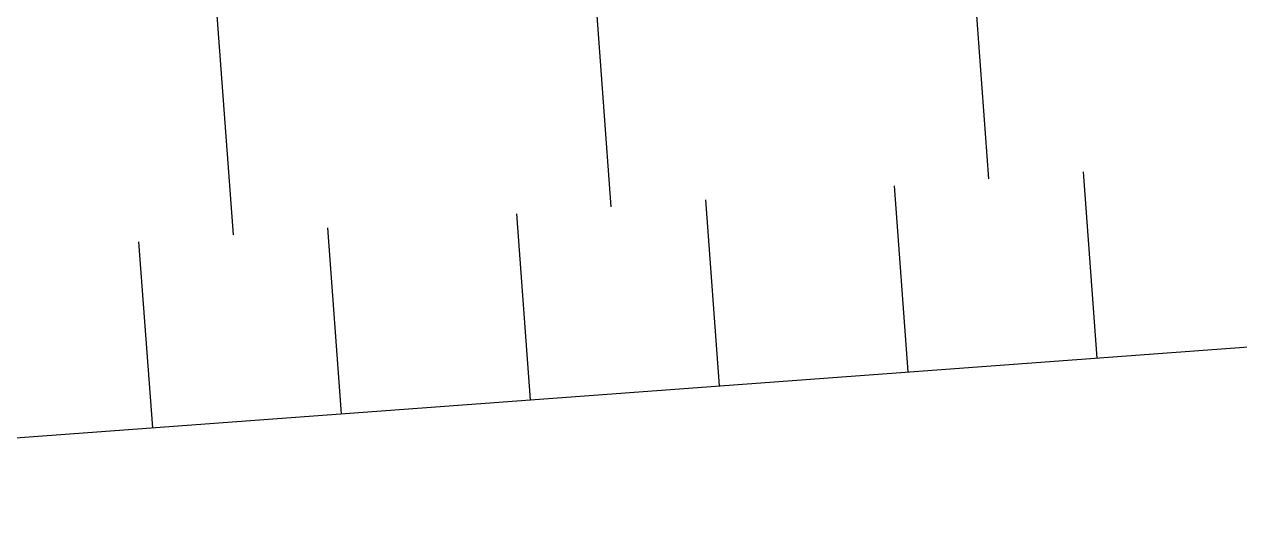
# Model space of a CAD drawing. Header units: metres. Extents: x 1851758 to 1852050, y 5187822 to 5188223.
# Drawn here: x 1851885.051 to 1851887.006, y 5187878.488 to 5187879.302 of the extents above; entities that cross this region are included whole.
import ezdxf

# ---------------------------------------------------------------- set-up
doc = ezdxf.new("R2010")
doc.units = ezdxf.units.M
doc.header["$LTSCALE"] = 2.5
doc.layers.add('PRO_VOI_PLANCHETTES', color=232, linetype='CONTINUOUS')
doc.layers.add('TAL_HACH', color=44, linetype='CONTINUOUS')
doc.layers.add('TAL', color=34, linetype='CONTINUOUS', lineweight=25)

msp = doc.modelspace()

# ---------------------------------------------------------------- hatches: boundary and pattern name
at = {"layer": 'PRO_VOI_PLANCHETTES'}
h = msp.add_hatch(color=256, dxfattribs=at)
h.dxf.hatch_style = 1
edge = h.paths.add_edge_path()
edge.add_arc((1851926.4252, 5187498.2076), 385.1553, 94.067373, 99.391014, ccw=False)
edge.add_line((1851899.1063, 5187882.3928), (1851938.5438, 5187885.1975))
edge.add_line((1851938.5438, 5187885.1975), (1851938.7524, 5187882.2942))
edge.add_line((1851938.7524, 5187882.2942), (1851938.7225, 5187882.2918))
edge.add_line((1851938.7225, 5187882.2918), (1851938.5161, 5187885.1654))
edge.add_line((1851938.5161, 5187885.1654), (1851899.1052, 5187882.3626))
edge.add_arc((1851926.4252, 5187498.2076), 385.1253, 94.067849, 99.391226)
edge.add_line((1851863.5824, 5187878.1711), (1851863.5789, 5187878.2009))

# ---------------------------------------------------------------- linework, layer by layer
at = {"layer": 'PRO_VOI_PLANCHETTES', "flags": 128}
msp.add_lwpolyline([(1851863.5789, 5187878.2009, -0.023233), (1851899.1063, 5187882.3928), (1851938.5438, 5187885.1975), (1851938.7524, 5187882.2942), (1851938.7225, 5187882.2918), (1851938.5161, 5187885.1654), (1851899.1052, 5187882.3626, 0.023232), (1851863.5824, 5187878.1711)], format="xyb", close=True, dxfattribs=at)
at = {"layer": 'TAL', "flags": 128}
msp.add_lwpolyline([(1851864.6997, 5187876.7301), (1851868.8459, 5187877.4413), (1851887.0809, 5187878.7879), (1851898.8439, 5187879.8401)], dxfattribs=at)
at = {"layer": 'TAL_HACH'}
for p, q in [((1851886.6029, 5187879.0534), (1851886.5587, 5187879.6518)), ((1851885.9951, 5187879.0085), (1851885.9509, 5187879.6069)), ((1851885.3873, 5187878.9636), (1851885.3431, 5187879.562)), ((1851886.777, 5187878.7654), (1851886.7549, 5187879.0646)), ((1851886.4731, 5187878.743), (1851886.451, 5187879.0422)), ((1851886.1692, 5187878.7205), (1851886.1471, 5187879.0197)), ((1851885.8652, 5187878.6981), (1851885.8431, 5187878.9973)), ((1851885.5613, 5187878.6756), (1851885.5392, 5187878.9748)), ((1851885.2574, 5187878.6532), (1851885.2353, 5187878.9524))]:
    msp.add_line(p, q, dxfattribs=at)

doc.saveas('drawing.dxf')
